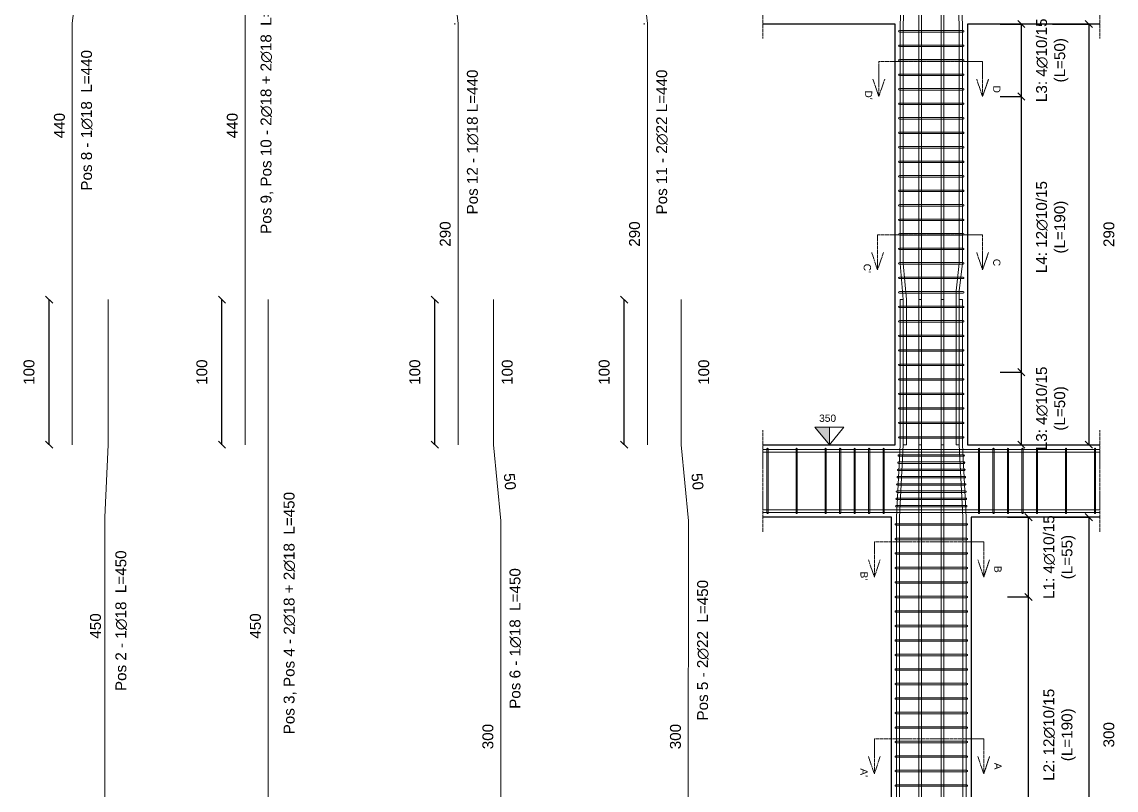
# Model space of a CAD drawing. Header units: millimetres. Extents: x -455371 to 117772, y -78417 to 116564.
# Drawn here: x -431847 to -424305, y 53007 to 58303 of the extents above; entities that cross this region are included whole.
import ezdxf

# ---------------------------------------------------------------- set-up
doc = ezdxf.new("R2010")
doc.units = ezdxf.units.MM
doc.linetypes.add('ACAD_ISO02W100', pattern=[15, 12, -3])
doc.layers.get('0').update_dxf_attribs({"color": 255})
for name, color, linetype, lineweight in [('armature', 5, 'Continuous', 18), ('Cls', 7, 'Continuous', 25), ('quote', 5, 'Continuous', 15), ('Scritte', 7, 'Continuous', 15), ('staffe', 10, 'Continuous', 15), ('tratteggio 1 a 50', 230, 'ACAD_ISO02W100', 15)]:
    doc.layers.add(name, color=color, linetype=linetype, lineweight=lineweight)
doc.layers.add('RETINI', color=253, linetype='Continuous')
doc.styles.get("Standard").update_dxf_attribs({"font": 'arial.ttf'})
doc.dimstyles.new('per distinte 1 a 50', dxfattribs={"dimtxt": 75, "dimasz": 150, "dimexe": 0.18, "dimexo": 250, "dimgap": 50, "dimtad": 1, "dimdec": 0, "dimlfac": 0.1, "dimzin": 0, "dimdsep": 46, "dimtxsty": 'Standard', "dimblk": 'NONE', "dimcen": 0, "dimse1": 1, "dimse2": 1, "dimsd1": 1, "dimsd2": 1, "dimadec": 0, "dimazin": 0, "dimtfac": 1, "dimtdec": 0, "dimtix": 1, "dimtofl": 0, "dimtmove": 0, "dimatfit": 3, "dimldrblk": 'NONE', "dimfxl": 250, "dimfxlon": 1, "dimtolj": 1, "dimtzin": 0, "dimarcsym": 2})
doc.dimstyles.new('scala1 a 50', dxfattribs={"dimtxt": 75, "dimasz": 50, "dimexe": 0.18, "dimexo": 250, "dimgap": 100, "dimtad": 2, "dimdec": 0, "dimlfac": 0.1, "dimzin": 0, "dimdsep": 46, "dimtxsty": 'Standard', "dimblk": 'OBLIQUE', "dimcen": -100, "dimadec": 0, "dimazin": 0, "dimtfac": 1, "dimtdec": 0, "dimtofl": 0, "dimtmove": 0, "dimatfit": 3, "dimfxl": 250, "dimfxlon": 1, "dimtolj": 1, "dimtzin": 0, "dimarcsym": 0})

# ---------------------------------------------------------------- blocks, each defined once
blk = doc.blocks.new('*U2535')
at = {"layer": 'staffe'}
blk.add_lwpolyline([(-245, -5), (245, -5, 1), (245, 5), (-245, 5, 1)], format="xyb", close=True, dxfattribs=at)
blk = doc.blocks.new('*U2536')
at = {"layer": 'armature', "color": 0, "linetype": 'ByBlock', "lineweight": -2, "transparency": 16777216}
for p in [(0, 2900), (0, 2800), (0, 2700), (0, 2600), (0, 2500), (0, 2400), (0, 2300), (0, 2200), (0, 2100), (0, 2000), (0, 1900), (0, 1800), (0, 1700), (0, 1600), (0, 1500), (0, 1400), (0, 1300), (0, 1200), (0, 1100), (0, 1000), (0, 900), (0, 800), (0, 700), (0, 600), (0, 500), (0, 400), (0, 300), (0, 200), (0, 100), (0, 0)]:
    blk.add_blockref('*U2535', p, dxfattribs=at)
blk = doc.blocks.new('*U2537')
at = {"layer": 'staffe'}
blk.add_lwpolyline([(220, -5), (-220, -5, -1), (-220, 5), (220, 5, -1)], format="xyb", close=True, dxfattribs=at)
blk = doc.blocks.new('*U2538')
at = {"layer": 'armature', "color": 0, "linetype": 'ByBlock', "lineweight": -2, "transparency": 16777216}
for p in [(0, 2800), (0, 2700), (0, 2600), (0, 2500), (0, 2400), (0, 2300), (0, 2200), (0, 2100), (0, 2000), (0, 1900), (0, 1800), (0, 1700), (0, 1600), (0, 1500), (0, 1400), (0, 1300), (0, 1200), (0, 1100), (0, 1000), (0, 900), (0, 800), (0, 700), (0, 600), (0, 500), (0, 400), (0, 300), (0, 200), (0, 100), (0, 0)]:
    blk.add_blockref('*U2537', p, dxfattribs=at)
blk = doc.blocks.new('*U2623')
at = {"layer": 'staffe'}
blk.add_lwpolyline([(-4, -220.9), (-4, 221.1)], dxfattribs=at)
blk.add_lwpolyline([(4, 221.1), (4, -221.1, -1.019498), (-4, -220.9)], format="xyb", dxfattribs=at)
blk.add_arc((0, 221.1), 4, 0, 182.21267, dxfattribs=at)
blk = doc.blocks.new('*U2624')
at = {"layer": 'armature', "color": 0, "linetype": 'ByBlock', "lineweight": -2, "transparency": 16777216}
for p in [(0, 0), (100, 0), (200, 0), (300, 0), (400, 0)]:
    blk.add_blockref('*U2623', p, dxfattribs=at)
blk = doc.blocks.new('*U2625')
at = {"layer": 'staffe'}
blk.add_lwpolyline([(-4, -220.9), (-4, 221.1)], dxfattribs=at)
blk.add_lwpolyline([(4, 221.1), (4, -221.1, -1.019498), (-4, -220.9)], format="xyb", dxfattribs=at)
blk.add_arc((0, 221.1), 4, 0, 182.21267, dxfattribs=at)
blk = doc.blocks.new('*U2626')
at = {"layer": 'armature', "color": 0, "linetype": 'ByBlock', "lineweight": -2, "transparency": 16777216}
for p in [(0, 0), (200, 0)]:
    blk.add_blockref('*U2625', p, dxfattribs=at)
blk = doc.blocks.new('*U2635')
at = {"layer": 'staffe'}
blk.add_lwpolyline([(-4, -220.9), (-4, 221.1)], dxfattribs=at)
blk.add_lwpolyline([(4, 221.1), (4, -221.1, -1.019498), (-4, -220.9)], format="xyb", dxfattribs=at)
blk.add_arc((0, 221.1), 4, 0, 182.21267, dxfattribs=at)
blk = doc.blocks.new('*U2636')
at = {"layer": 'armature', "color": 0, "linetype": 'ByBlock', "lineweight": -2, "transparency": 16777216}
for p in [(0, 0), (100, 0), (200, 0), (300, 0), (400, 0)]:
    blk.add_blockref('*U2635', p, dxfattribs=at)
blk = doc.blocks.new('*U2637')
at = {"layer": 'staffe'}
blk.add_lwpolyline([(-4, -220.9), (-4, 221.1)], dxfattribs=at)
blk.add_lwpolyline([(4, 221.1), (4, -221.1, -1.019498), (-4, -220.9)], format="xyb", dxfattribs=at)
blk.add_arc((0, 221.1), 4, 0, 182.21267, dxfattribs=at)
blk = doc.blocks.new('*U2638')
at = {"layer": 'armature', "color": 0, "linetype": 'ByBlock', "lineweight": -2, "transparency": 16777216}
for p in [(0, 0), (200, 0)]:
    blk.add_blockref('*U2637', p, dxfattribs=at)
blk = doc.blocks.new('*D2772')
at = {"layer": 'Defpoints', "color": 0, "transparency": 16777216}
for p in [(-428545.8, 54863.5), (-428546.8, 51888.5), (-428546.3, 51888.5)]:
    blk.add_point(p, dxfattribs=at)
at = {"layer": 'quote', "color": 0, "transparency": 16777216, "insert": (-428634.6, 53376), "char_height": 75, "attachment_point": 5, "rotation": 90}
blk.add_mtext('\\A1;300', dxfattribs=at)
blk = doc.blocks.new('_None')
blk = doc.blocks.new('*D2998')
at = {"layer": 'Defpoints', "color": 0, "transparency": 16777216}
for p in [(-428596.8, 55387.5), (-428596.8, 55387.5), (-428545.8, 54863.5)]:
    blk.add_point(p, dxfattribs=at)
at = {"layer": 'quote', "color": 0, "transparency": 16777216, "insert": (-428483.4, 55134), "char_height": 75, "attachment_point": 5, "rotation": 275.55408}
blk.add_mtext('\\A1;50', dxfattribs=at)
blk = doc.blocks.new('*D2774')
at = {"layer": 'Defpoints', "color": 0, "transparency": 16777216}
for p in [(-428596.8, 56388.5), (-428412.8, 56388.5), (-428596.8, 55387.5)]:
    blk.add_point(p, dxfattribs=at)
at = {"layer": 'quote', "color": 0, "transparency": 16777216, "insert": (-428501.1, 55888), "char_height": 75, "attachment_point": 5, "rotation": 90}
blk.add_mtext('\\A1;100', dxfattribs=at)
blk = doc.blocks.new('*D2776')
at = {"layer": 'Defpoints', "color": 0, "transparency": 16777216}
for p in [(-428840.2, 58292.6), (-428840.2, 55388.5), (-428840.2, 55388.5)]:
    blk.add_point(p, dxfattribs=at)
at = {"layer": 'quote', "color": 0, "transparency": 16777216, "insert": (-428928.5, 56840.5), "char_height": 75, "attachment_point": 5, "rotation": 90}
blk.add_mtext('\\A1;290', dxfattribs=at)
blk = doc.blocks.new('*D2999')
at = {"layer": 'Defpoints', "color": 0, "transparency": 16777216}
for p in [(-428890.4, 58721.5), (-428889.9, 58721.6), (-428840.2, 58292.6)]:
    blk.add_point(p, dxfattribs=at)
at = {"layer": 'quote', "color": 0, "transparency": 16777216, "insert": (-428777.8, 58517.2), "char_height": 75, "attachment_point": 5, "rotation": 276.60722}
blk.add_mtext('\\A1;50', dxfattribs=at)
blk = doc.blocks.new('*D2785')
at = {"layer": 'Defpoints', "color": 0, "transparency": 16777216}
for p in [(-431251.1, 56388.5), (-431276.1, 51888.5), (-431251.1, 51888.5)]:
    blk.add_point(p, dxfattribs=at)
at = {"layer": 'quote', "color": 0, "transparency": 16777216, "insert": (-431339.4, 54138.5), "char_height": 75, "attachment_point": 5, "rotation": 90}
blk.add_mtext('\\A1;450', dxfattribs=at)
blk = doc.blocks.new('*D2786')
at = {"layer": 'Defpoints', "color": 0, "transparency": 16777216}
for p in [(-430149, 56388.5), (-430149, 51888.5), (-430149, 51888.5)]:
    blk.add_point(p, dxfattribs=at)
at = {"layer": 'quote', "color": 0, "transparency": 16777216, "insert": (-430237.3, 54138.5), "char_height": 75, "attachment_point": 5, "rotation": 90}
blk.add_mtext('\\A1;450', dxfattribs=at)
blk = doc.blocks.new('*D2788')
at = {"layer": 'Defpoints', "color": 0, "transparency": 16777216}
for p in [(-427252.9, 54863.5), (-427253.9, 51888.5), (-427253.4, 51888.5)]:
    blk.add_point(p, dxfattribs=at)
at = {"layer": 'quote', "color": 0, "transparency": 16777216, "insert": (-427341.7, 53376), "char_height": 75, "attachment_point": 5, "rotation": 90}
blk.add_mtext('\\A1;300', dxfattribs=at)
blk = doc.blocks.new('*D3008')
at = {"layer": 'Defpoints', "color": 0, "transparency": 16777216}
for p in [(-427303.8, 55387.5), (-427303.8, 55387.5), (-427252.9, 54863.5)]:
    blk.add_point(p, dxfattribs=at)
at = {"layer": 'quote', "color": 0, "transparency": 16777216, "insert": (-427190.5, 55134), "char_height": 75, "attachment_point": 5, "rotation": 275.55408}
blk.add_mtext('\\A1;50', dxfattribs=at)
blk = doc.blocks.new('*D2789')
at = {"layer": 'Defpoints', "color": 0, "transparency": 16777216}
for p in [(-427303.8, 56388.5), (-427058.4, 56388.5), (-427303.8, 55387.5)]:
    blk.add_point(p, dxfattribs=at)
at = {"layer": 'quote', "color": 0, "transparency": 16777216, "insert": (-427146.7, 55888), "char_height": 75, "attachment_point": 5, "rotation": 90}
blk.add_mtext('\\A1;100', dxfattribs=at)
blk = doc.blocks.new('*D2790')
at = {"layer": 'Defpoints', "color": 0, "transparency": 16777216}
for p in [(-427535.2, 58292.6), (-427535.2, 55388.5), (-427535.2, 55388.5)]:
    blk.add_point(p, dxfattribs=at)
at = {"layer": 'quote', "color": 0, "transparency": 16777216, "insert": (-427623.5, 56840.5), "char_height": 75, "attachment_point": 5, "rotation": 90}
blk.add_mtext('\\A1;290', dxfattribs=at)
blk = doc.blocks.new('*D3009')
at = {"layer": 'Defpoints', "color": 0, "transparency": 16777216}
for p in [(-427585.3, 58721.5), (-427584.9, 58721.6), (-427535.2, 58292.6)]:
    blk.add_point(p, dxfattribs=at)
at = {"layer": 'quote', "color": 0, "transparency": 16777216, "insert": (-427472.8, 58517.2), "char_height": 75, "attachment_point": 5, "rotation": 276.60722}
blk.add_mtext('\\A1;50', dxfattribs=at)
blk = doc.blocks.new('*D2798')
at = {"layer": 'Defpoints', "color": 0, "transparency": 16777216}
for p in [(-431499.6, 59788.5), (-431499.6, 55388.5), (-431499.6, 55388.5)]:
    blk.add_point(p, dxfattribs=at)
at = {"layer": 'quote', "color": 0, "transparency": 16777216, "insert": (-431587.9, 57588.5), "char_height": 75, "attachment_point": 5, "rotation": 90}
blk.add_mtext('\\A1;440', dxfattribs=at)
blk = doc.blocks.new('*D2800')
at = {"layer": 'Defpoints', "color": 0, "transparency": 16777216}
for p in [(-430308, 59788.5), (-430308, 55388.5), (-430308, 55388.5)]:
    blk.add_point(p, dxfattribs=at)
at = {"layer": 'quote', "color": 0, "transparency": 16777216, "insert": (-430396.3, 57588.5), "char_height": 75, "attachment_point": 5, "rotation": 90}
blk.add_mtext('\\A1;440', dxfattribs=at)
blk = doc.blocks.new('_Oblique')
at = {"color": 0, "linetype": 'ByBlock', "lineweight": -2}
blk.add_line((-0.5, -0.5), (0.5, 0.5), dxfattribs=at)
blk = doc.blocks.new('*D2801')
at = {"layer": 'Defpoints', "color": 0, "transparency": 16777216}
for p in [(-431659.4, 56388.5), (-431499.6, 56388.5), (-431499.6, 55388.5)]:
    blk.add_point(p, dxfattribs=at)
at = {"layer": 'quote', "color": 0, "lineweight": -2, "transparency": 16777216}
for p, q in [((-431659.4, 56388.5), (-431659.6, 56388.5)), ((-431659.4, 55388.5), (-431659.4, 56388.5)), ((-431659.4, 55388.5), (-431659.6, 55388.5))]:
    blk.add_line(p, q, dxfattribs=at)
at = {"layer": 'quote', "color": 0, "lineweight": -2, "transparency": 16777216, "xscale": 50, "yscale": 50, "zscale": 50}
for p, rotation in [((-431659.4, 56388.5), 90), ((-431659.4, 55388.5), 270)]:
    blk.add_blockref('_Oblique', p, dxfattribs=dict(at, rotation=rotation))
at = {"layer": 'quote', "color": 0, "transparency": 16777216, "insert": (-431797.7, 55888.5), "char_height": 75, "attachment_point": 5, "rotation": 90}
blk.add_mtext('\\A1;100', dxfattribs=at)
blk = doc.blocks.new('*D2802')
at = {"layer": 'Defpoints', "color": 0, "transparency": 16777216}
for p in [(-430467.8, 56388.5), (-430308, 56388.5), (-430308, 55388.5)]:
    blk.add_point(p, dxfattribs=at)
at = {"layer": 'quote', "color": 0, "lineweight": -2, "transparency": 16777216}
for p, q in [((-430467.8, 56388.5), (-430468, 56388.5)), ((-430467.8, 55388.5), (-430467.8, 56388.5)), ((-430467.8, 55388.5), (-430468, 55388.5))]:
    blk.add_line(p, q, dxfattribs=at)
at = {"layer": 'quote', "color": 0, "lineweight": -2, "transparency": 16777216, "xscale": 50, "yscale": 50, "zscale": 50}
for p, rotation in [((-430467.8, 56388.5), 90), ((-430467.8, 55388.5), 270)]:
    blk.add_blockref('_Oblique', p, dxfattribs=dict(at, rotation=rotation))
at = {"layer": 'quote', "color": 0, "transparency": 16777216, "insert": (-430606.1, 55888.5), "char_height": 75, "attachment_point": 5, "rotation": 90}
blk.add_mtext('\\A1;100', dxfattribs=at)
blk = doc.blocks.new('*D2803')
at = {"layer": 'Defpoints', "color": 0, "transparency": 16777216}
for p in [(-429000.1, 56388.5), (-428840.2, 56388.5), (-428840.2, 55388.5)]:
    blk.add_point(p, dxfattribs=at)
at = {"layer": 'quote', "color": 0, "lineweight": -2, "transparency": 16777216}
for p, q in [((-429000.1, 56388.5), (-429000.2, 56388.5)), ((-429000.1, 55388.5), (-429000.1, 56388.5)), ((-429000.1, 55388.5), (-429000.2, 55388.5))]:
    blk.add_line(p, q, dxfattribs=at)
at = {"layer": 'quote', "color": 0, "lineweight": -2, "transparency": 16777216, "xscale": 50, "yscale": 50, "zscale": 50}
for p, rotation in [((-429000.1, 56388.5), 90), ((-429000.1, 55388.5), 270)]:
    blk.add_blockref('_Oblique', p, dxfattribs=dict(at, rotation=rotation))
at = {"layer": 'quote', "color": 0, "transparency": 16777216, "insert": (-429138.4, 55888.5), "char_height": 75, "attachment_point": 5, "rotation": 90}
blk.add_mtext('\\A1;100', dxfattribs=at)
blk = doc.blocks.new('*D2804')
at = {"layer": 'Defpoints', "color": 0, "transparency": 16777216}
for p in [(-427695, 56388.5), (-427535.2, 56388.5), (-427535.2, 55388.5)]:
    blk.add_point(p, dxfattribs=at)
at = {"layer": 'quote', "color": 0, "lineweight": -2, "transparency": 16777216}
for p, q in [((-427695, 56388.5), (-427695.2, 56388.5)), ((-427695, 55388.5), (-427695, 56388.5)), ((-427695, 55388.5), (-427695.2, 55388.5))]:
    blk.add_line(p, q, dxfattribs=at)
at = {"layer": 'quote', "color": 0, "lineweight": -2, "transparency": 16777216, "xscale": 50, "yscale": 50, "zscale": 50}
for p, rotation in [((-427695, 56388.5), 90), ((-427695, 55388.5), 270)]:
    blk.add_blockref('_Oblique', p, dxfattribs=dict(at, rotation=rotation))
at = {"layer": 'quote', "color": 0, "transparency": 16777216, "insert": (-427833.3, 55888.5), "char_height": 75, "attachment_point": 5, "rotation": 90}
blk.add_mtext('\\A1;100', dxfattribs=at)
blk = doc.blocks.new('*D2848')
at = {"layer": 'Defpoints', "color": 0, "transparency": 16777216}
for p in [(-425353.7, 58288.5), (-425353.7, 55388.5), (-424492.2, 55388.5)]:
    blk.add_point(p, dxfattribs=at)
at = {"layer": 'quote', "color": 0, "lineweight": -2, "transparency": 16777216}
for p, q in [((-424742.2, 58288.5), (-424492, 58288.5)), ((-424492.2, 58288.5), (-424492.2, 55388.5)), ((-424742.2, 55388.5), (-424492, 55388.5))]:
    blk.add_line(p, q, dxfattribs=at)
at = {"layer": 'quote', "color": 0, "lineweight": -2, "transparency": 16777216, "xscale": 50, "yscale": 50, "zscale": 50}
for p, rotation in [((-424492.2, 58288.5), 90), ((-424492.2, 55388.5), 270)]:
    blk.add_blockref('_Oblique', p, dxfattribs=dict(at, rotation=rotation))
at = {"layer": 'quote', "color": 0, "transparency": 16777216, "insert": (-424353.9, 56838.5), "char_height": 75, "attachment_point": 5, "rotation": 90}
blk.add_mtext('\\A1;290', dxfattribs=at)
blk = doc.blocks.new('*D2849')
at = {"layer": 'Defpoints', "color": 0, "transparency": 16777216}
for p in [(-425303.7, 54888.5), (-425303.7, 51888.5), (-424492.7, 51888.5)]:
    blk.add_point(p, dxfattribs=at)
at = {"layer": 'quote', "color": 0, "lineweight": -2, "transparency": 16777216}
for p, q in [((-424742.7, 54888.5), (-424492.5, 54888.5)), ((-424492.7, 54888.5), (-424492.7, 51888.5)), ((-424742.7, 51888.5), (-424492.5, 51888.5))]:
    blk.add_line(p, q, dxfattribs=at)
at = {"layer": 'quote', "color": 0, "lineweight": -2, "transparency": 16777216, "xscale": 50, "yscale": 50, "zscale": 50}
for p, rotation in [((-424492.7, 54888.5), 90), ((-424492.7, 51888.5), 270)]:
    blk.add_blockref('_Oblique', p, dxfattribs=dict(at, rotation=rotation))
at = {"layer": 'quote', "color": 0, "transparency": 16777216, "insert": (-424354.4, 53388.5), "char_height": 75, "attachment_point": 5, "rotation": 90}
blk.add_mtext('\\A1;300', dxfattribs=at)
blk = doc.blocks.new('*D2860')
at = {"layer": 'Defpoints', "color": 0, "transparency": 16777216}
for p in [(-425303.7, 54338.5), (-424907.8, 54338.5), (-425303.7, 52438.5)]:
    blk.add_point(p, dxfattribs=at)
at = {"layer": 'quote', "color": 0, "lineweight": -2, "transparency": 16777216}
for p, q in [((-425053.7, 54338.5), (-424907.6, 54338.5)), ((-424907.8, 52438.5), (-424907.8, 54338.5)), ((-425053.7, 52438.5), (-424907.6, 52438.5))]:
    blk.add_line(p, q, dxfattribs=at)
at = {"layer": 'quote', "color": 0, "lineweight": -2, "transparency": 16777216, "xscale": 50, "yscale": 50, "zscale": 50}
for p, rotation in [((-424907.8, 54338.5), 90), ((-424907.8, 52438.5), 270)]:
    blk.add_blockref('_Oblique', p, dxfattribs=dict(at, rotation=rotation))
at = {"layer": 'quote', "color": 0, "transparency": 16777216, "insert": (-424694.8, 53388.5), "char_height": 75, "attachment_point": 5, "rotation": 90}
blk.add_mtext('\\A1;L2: {\\A0;12∅10/15} \\P(L=190)', dxfattribs=at)
blk = doc.blocks.new('*D2861')
at = {"layer": 'Defpoints', "color": 0, "transparency": 16777216}
for p in [(-425303.7, 54888.5), (-424907.8, 54888.5), (-425303.7, 54338.5)]:
    blk.add_point(p, dxfattribs=at)
at = {"layer": 'quote', "color": 0, "lineweight": -2, "transparency": 16777216}
for p, q in [((-425053.7, 54888.5), (-424907.6, 54888.5)), ((-424907.8, 54338.5), (-424907.8, 54888.5)), ((-425053.7, 54338.5), (-424907.6, 54338.5))]:
    blk.add_line(p, q, dxfattribs=at)
at = {"layer": 'quote', "color": 0, "lineweight": -2, "transparency": 16777216, "xscale": 50, "yscale": 50, "zscale": 50}
for p, rotation in [((-424907.8, 54888.5), 90), ((-424907.8, 54338.5), 270)]:
    blk.add_blockref('_Oblique', p, dxfattribs=dict(at, rotation=rotation))
at = {"layer": 'quote', "color": 0, "transparency": 16777216, "insert": (-424694.8, 54613.5), "char_height": 75, "attachment_point": 5, "rotation": 90}
blk.add_mtext('\\A1;L1: {\\A0;4∅10/15} \\P(L=55)', dxfattribs=at)
blk = doc.blocks.new('*D2862')
at = {"layer": 'Defpoints', "color": 0, "transparency": 16777216}
for p in [(-425353.7, 55888.5), (-424957.8, 55888.5), (-425353.7, 55388.5)]:
    blk.add_point(p, dxfattribs=at)
at = {"layer": 'quote', "color": 0, "lineweight": -2, "transparency": 16777216}
for p, q in [((-425103.7, 55888.5), (-424957.6, 55888.5)), ((-424957.8, 55388.5), (-424957.8, 55888.5)), ((-425103.7, 55388.5), (-424957.6, 55388.5))]:
    blk.add_line(p, q, dxfattribs=at)
at = {"layer": 'quote', "color": 0, "lineweight": -2, "transparency": 16777216, "xscale": 50, "yscale": 50, "zscale": 50}
for p, rotation in [((-424957.8, 55888.5), 90), ((-424957.8, 55388.5), 270)]:
    blk.add_blockref('_Oblique', p, dxfattribs=dict(at, rotation=rotation))
at = {"layer": 'quote', "color": 0, "transparency": 16777216, "insert": (-424744.8, 55638.5), "char_height": 75, "attachment_point": 5, "rotation": 90}
blk.add_mtext('\\A1;L3: {\\A0;4∅10/15} \\P(L=50)', dxfattribs=at)
blk = doc.blocks.new('*D2863')
at = {"layer": 'Defpoints', "color": 0, "transparency": 16777216}
for p in [(-425353.7, 57788.5), (-424957.8, 57788.5), (-425353.7, 55888.5)]:
    blk.add_point(p, dxfattribs=at)
at = {"layer": 'quote', "color": 0, "lineweight": -2, "transparency": 16777216}
for p, q in [((-425103.7, 57788.5), (-424957.6, 57788.5)), ((-424957.8, 55888.5), (-424957.8, 57788.5)), ((-425103.7, 55888.5), (-424957.6, 55888.5))]:
    blk.add_line(p, q, dxfattribs=at)
at = {"layer": 'quote', "color": 0, "lineweight": -2, "transparency": 16777216, "xscale": 50, "yscale": 50, "zscale": 50}
for p, rotation in [((-424957.8, 57788.5), 90), ((-424957.8, 55888.5), 270)]:
    blk.add_blockref('_Oblique', p, dxfattribs=dict(at, rotation=rotation))
at = {"layer": 'quote', "color": 0, "transparency": 16777216, "insert": (-424744.8, 56888.5), "char_height": 75, "attachment_point": 5, "rotation": 90}
blk.add_mtext('\\A1;L4: {\\A0;12∅10/15} \\P(L=190)', dxfattribs=at)
blk = doc.blocks.new('*D2864')
at = {"layer": 'Defpoints', "color": 0, "transparency": 16777216}
for p in [(-425353.7, 58288.5), (-424957.8, 58288.5), (-425353.7, 57788.5)]:
    blk.add_point(p, dxfattribs=at)
at = {"layer": 'quote', "color": 0, "lineweight": -2, "transparency": 16777216}
for p, q in [((-425103.7, 58288.5), (-424957.6, 58288.5)), ((-424957.8, 57788.5), (-424957.8, 58288.5)), ((-425103.7, 57788.5), (-424957.6, 57788.5))]:
    blk.add_line(p, q, dxfattribs=at)
at = {"layer": 'quote', "color": 0, "lineweight": -2, "transparency": 16777216, "xscale": 50, "yscale": 50, "zscale": 50}
for p, rotation in [((-424957.8, 58288.5), 90), ((-424957.8, 57788.5), 270)]:
    blk.add_blockref('_Oblique', p, dxfattribs=dict(at, rotation=rotation))
at = {"layer": 'quote', "color": 0, "transparency": 16777216, "insert": (-424744.8, 58038.5), "char_height": 75, "attachment_point": 5, "rotation": 90}
blk.add_mtext('\\A1;L3: {\\A0;4∅10/15} \\P(L=50)', dxfattribs=at)

msp = doc.modelspace()

# ---------------------------------------------------------------- hatches: boundary and pattern name
at = {"layer": 'RETINI'}
h = msp.add_hatch(color=256, dxfattribs=at)
h.dxf.hatch_style = 1
h.paths.add_polyline_path([(-426380.7, 55509.9), (-426280.7, 55388.5), (-426280.7, 55509.9)])

# ---------------------------------------------------------------- linework, layer by layer
at = {"layer": 'armature'}
for p, q in [((-428840.2, 58292.6), (-428889.5, 58713.5)), ((-427535.2, 58292.6), (-427584.4, 58713.5)), ((-428839.9, 56638.5), (-428839.9, 58285.5)), ((-427534.8, 56638.5), (-427534.8, 58285.5)), ((-430149, 56388.5), (-430149, 51888.5)), ((-428596.8, 55387.5), (-428596.8, 56388.5)), ((-427303.8, 55387.5), (-427303.8, 56388.5)), ((-428596.8, 55387.5), (-428545.8, 54863.5)), ((-427303.8, 55387.5), (-427252.9, 54863.5)), ((-428545.8, 54863.5), (-428546.8, 51888.5)), ((-427252.9, 54863.5), (-427253.9, 51888.5))]:
    msp.add_line(p, q, dxfattribs=at)
for points in [[(-431449.9, 59788.5), (-431450.3, 58713.5), (-431499.6, 58292.6), (-431499.6, 55388.5)], [(-430308, 59788.5), (-430308, 55388.5)], [(-425646.4, 55388.5), (-425664.4, 55388.5), (-425664.4, 59788.5), (-425646.4, 59788.5), (-425646.4, 55388.5)], [(-425493, 55388.5), (-425511, 55388.5), (-425511, 59788.5), (-425493, 59788.5), (-425493, 55388.5)], [(-428840.2, 58292.6), (-428840.2, 55388.5)], [(-427535.2, 58292.6), (-427535.2, 55388.5)], [(-431276.1, 51888.5), (-431276.1, 54888.5), (-431251.1, 55388.5), (-431251.1, 56388.5)], [(-425646.4, 51888.5), (-425664.4, 51888.5), (-425664.4, 56388.5), (-425646.4, 56388.5), (-425646.4, 51888.5)], [(-425493, 51888.5), (-425511, 51888.5), (-425511, 56388.5), (-425493, 56388.5), (-425493, 51888.5)], [(-426738.9, 55355.5), (-424418, 55355.5)], [(-426738.9, 55337.5), (-424418, 55337.5)], [(-426738.9, 54939.5), (-424418, 54939.5)], [(-426738.9, 54921.5), (-424418, 54921.5)]]:
    msp.add_lwpolyline(points, dxfattribs=at)
for points in [[(-425749.7, 56388.5), (-425771.7, 56638.5), (-425771.7, 58288.5), (-425746.7, 58788.5), (-425746.7, 59788.5), (-425768.7, 59788.5), (-425768.7, 58788.5), (-425793.7, 58288.5), (-425793.7, 56638.5), (-425771.7, 56388.5), (-425771.7, 55388.5), (-425749.7, 55388.5)], [(-425407.7, 56449.7), (-425385.7, 56638.5), (-425385.7, 58288.5), (-425410.7, 58788.5), (-425410.7, 59788.5), (-425388.7, 59788.5), (-425388.7, 58788.5), (-425363.7, 58288.5), (-425363.7, 56638.5), (-425385.7, 56449.7), (-425385.7, 55388.5), (-425407.7, 55388.5)], [(-425818.7, 54888.5), (-425818.7, 51888.5), (-425796.7, 51888.5), (-425796.7, 54888.5), (-425771.7, 55388.5), (-425771.7, 56388.5), (-425793.7, 56388.5), (-425793.7, 55388.5)], [(-425338.7, 54888.5), (-425338.7, 51888.5), (-425360.7, 51888.5), (-425360.7, 54888.5), (-425385.7, 55388.5), (-425385.7, 56388.5), (-425363.7, 56388.5), (-425363.7, 55388.5)]]:
    msp.add_lwpolyline(points, close=True, dxfattribs=at)
for centre, start, end in [((-428931.9, 58285.4), 0, 6.66249), ((-428909.9, 58285.5), 360, 5.76912), ((-427626.8, 58285.4), 0, 6.66249), ((-427604.8, 58285.5), 360, 5.76912)]:
    msp.add_arc(centre, 70, start, end, dxfattribs=at)
at = {"layer": 'Cls'}
for points in [[(-426738.9, 55388.5), (-425828.7, 55388.5), (-425828.7, 56922.5), (-425828.7, 58288.5), (-426738.9, 58288.5)], [(-424418, 58288.5), (-425328.7, 58288.5), (-425328.7, 56922.5), (-425328.7, 55388.5), (-424418, 55388.5)], [(-426738.9, 51888.5), (-425853.7, 51888.5), (-425853.7, 54888.5), (-426738.9, 54888.5)], [(-424418, 54888.5), (-425303.7, 54888.5), (-425303.7, 51888.5), (-424418, 51888.5)]]:
    msp.add_lwpolyline(points, dxfattribs=at)
at = {"layer": 'quote'}
for points in [[(-426280.7, 55388.5), (-426380.7, 55509.9), (-426180.7, 55509.9), (-426280.7, 55388.5)], [(-426280.7, 55388.5), (-426280.7, 55509.9)]]:
    msp.add_lwpolyline(points, dxfattribs=at)
at = {"layer": 'staffe'}
for points in [[(-425802.2, 55319.6, 1.001944), (-425802.2, 55309.6), (-425578.7, 55309.6)], [(-425355.2, 55319.6, -1.001944), (-425355.2, 55309.6), (-425578.7, 55309.6)], [(-425578.7, 55219.6), (-425807.4, 55219.6, 1), (-425807.4, 55209.6), (-425578.7, 55209.6)], [(-425578.7, 55269.6), (-425804.9, 55269.6, 1), (-425804.9, 55259.6), (-425578.7, 55259.6)], [(-425578.7, 55269.6), (-425352.5, 55269.6, -1), (-425352.5, 55259.6), (-425578.7, 55259.6)], [(-425578.7, 55219.6), (-425350, 55219.6, -1), (-425350, 55209.6), (-425578.7, 55209.6)], [(-425578.7, 55169.6), (-425809.9, 55169.6, 1), (-425809.9, 55159.6), (-425578.7, 55159.6)], [(-425578.7, 55169.6), (-425347.5, 55169.6, -1), (-425347.5, 55159.6), (-425578.7, 55159.6)], [(-425578.7, 55069.6), (-425814.9, 55069.6, 1), (-425814.9, 55059.6), (-425578.7, 55059.6)], [(-425578.7, 55119.6), (-425812.4, 55119.6, 1), (-425812.4, 55109.6), (-425578.7, 55109.6)], [(-425578.7, 55119.6), (-425345, 55119.6, -1), (-425345, 55109.6), (-425578.7, 55109.6)], [(-425578.7, 55069.6), (-425342.5, 55069.6, -1), (-425342.5, 55059.6), (-425578.7, 55059.6)], [(-425817.3, 55009.6, -1.014887), (-425817.3, 55019.6), (-425578.7, 55019.6)], [(-425340.1, 55009.6, 1.014887), (-425340.1, 55019.6), (-425578.7, 55019.6)], [(-425578.7, 54969.6), (-425819.9, 54969.6, 1), (-425819.9, 54959.6), (-425578.7, 54959.6)], [(-425578.7, 54969.6), (-425337.5, 54969.6, -1), (-425337.5, 54959.6), (-425578.7, 54959.6)]]:
    msp.add_lwpolyline(points, format="xyb", dxfattribs=at)
for points in [[(-425802.3, 55319.6), (-425578.7, 55319.6)], [(-425355.2, 55319.6), (-425578.7, 55319.6)], [(-425817.3, 55009.6), (-425578.7, 55009.6)], [(-425340.1, 55009.6), (-425578.7, 55009.6)]]:
    msp.add_lwpolyline(points, dxfattribs=at)
at = {"layer": 'tratteggio 1 a 50'}
for p, q in [((-425225.2, 58029.7), (-425940.2, 58029.7)), ((-425940.2, 58029.7), (-425940.2, 57787.9)), ((-425225.2, 57787.9), (-425225.2, 58029.7)), ((-425940.2, 57787.9), (-425980.6, 57907.4)), ((-425980.6, 57907.4), (-425980.6, 57907.4)), ((-425899.8, 57907.4), (-425940.2, 57787.9)), ((-425899.8, 57907.4), (-425899.8, 57907.4)), ((-425265.5, 57907.4), (-425265.5, 57907.4)), ((-425265.5, 57907.4), (-425225.2, 57787.9)), ((-425225.2, 56835.3), (-425949, 56835.3)), ((-425949, 56835.3), (-425949, 56593.4)), ((-425225.2, 56593.4), (-425225.2, 56835.3)), ((-425949, 56593.4), (-425989.4, 56713)), ((-425989.4, 56713), (-425989.4, 56713)), ((-425908.6, 56713), (-425949, 56593.4)), ((-425908.6, 56713), (-425908.6, 56713)), ((-425265.5, 56713), (-425265.5, 56713)), ((-425265.5, 56713), (-425225.2, 56593.4))]:
    msp.add_line(p, q, dxfattribs=at)
for points in [[(-426738.9, 58888.5), (-426738.9, 58188.5)], [(-424418, 58888.5), (-424418, 58188.5)], [(-426738.9, 55488.5), (-426738.9, 54788.5)], [(-424418, 55488.5), (-424418, 54788.5)], [(-425257.6, 54595.7), (-425257.6, 54595.7), (-425217.2, 54476.1), (-425217.2, 54717.9), (-425971.2, 54717.9), (-425971.2, 54476.1)], [(-425930.8, 54595.7), (-425930.8, 54595.7), (-425971.2, 54476.1), (-426011.5, 54595.7), (-426011.5, 54595.7)], [(-425257.6, 53238.8), (-425257.6, 53238.8), (-425217.2, 53119.2), (-425217.2, 53361.1), (-425971.2, 53361.1), (-425971.2, 53119.2)], [(-425930.8, 53238.8), (-425930.8, 53238.8), (-425971.2, 53119.2), (-426011.5, 53238.8), (-426011.5, 53238.8)]]:
    msp.add_lwpolyline(points, dxfattribs=at)
for points in [[(-425225.2, 57787.9), (-425184.8, 57907.4), (-425184.8, 57907.4), (-425184.8, 57907.4)], [(-425225.2, 56593.4), (-425184.8, 56713), (-425184.8, 56713), (-425184.8, 56713)], [(-425217.2, 54476.1), (-425176.8, 54595.7), (-425176.8, 54595.7), (-425176.8, 54595.7)], [(-425217.2, 53119.2), (-425176.8, 53238.8), (-425176.8, 53238.8), (-425176.8, 53238.8)]]:
    msp.add_lwpolyline(points, close=True, dxfattribs=at)

# ---------------------------------------------------------------- block references
at = {"layer": 'armature'}
for name, p in [('*U2538', (-425578.7, 55438.5)), ('*U2636', (-425249.7, 55138.4)), ('*U2638', (-424649.7, 55138.4)), ('*U2536', (-425578.7, 51938.5))]:
    msp.add_blockref(name, p, dxfattribs=at)
at = {"layer": 'armature', "xscale": -1}
for name, p in [('*U2626', (-426507.1, 55138.4)), ('*U2624', (-425907.1, 55138.4))]:
    msp.add_blockref(name, p, dxfattribs=at)

# ---------------------------------------------------------------- texts
at = {"layer": 'Cls'}
for s, p in [("D'", (-426035.9, 57830.6)), ("C'", (-426044.7, 56636.1))]:
    msp.add_text(s, height=50, rotation=270, dxfattribs=at).set_placement(p)
at = {"layer": 'Scritte'}
for s, width, heights, insert, char_height, attachment_point, rotation in [('Pos 9, Pos 10 - 2∅18 + 2∅18  L=440', 1872.833, [92.6], (-430112.9, 56841.6), 75, 7, 90), ('Pos 8 - 1∅18  L=440', 995.998, [0], (-431439.1, 57139.9), 75, 1, 90), ('Pos 12 - 1∅18 L=440 ', 1136.46, [0], (-428779.4, 56975.8), 75, 1, 90), ('Pos 11 - 2∅22 L=440 ', 1136.46, [0], (-427474.7, 56975.8), 75, 1, 90), ('D', 371.945, [0], (-425102.1, 57864), 50, 1, 270), ('C', 371.945, [0], (-425102.1, 56669.5), 50, 1, 270), ('Pos 3, Pos 4 - 2∅18 + 2∅18  L=450', 1872.833, [92.6], (-429953.8, 53391.6), 75, 7, 90), ('Pos 2 - 1∅18  L=450', 995.998, [0], (-431122.1, 53689.9), 75, 7, 90), ('Pos 6 - 1∅18  L=450', 1064.029, [0], (-428485.6, 53567.6), 75, 1, 90), ('B', 371.945, [0], (-425094.2, 54552.2), 50, 1, 270), ("B'", 371.945, [0], (-426016.9, 54513.7), 50, 1, 270), ('Pos 5 - 2∅22  L=450', 1056.376, [0], (-427192.6, 53486.7), 75, 1, 90), ('A', 371.945, [0], (-425094.2, 53195.3), 50, 1, 270), ("A'", 371.945, [0], (-426016.9, 53156.8), 50, 1, 270)]:
    msp.add_mtext_dynamic_manual_height_columns(s, width=width, gutter_width=12.5, heights=heights, dxfattribs=dict(at, insert=insert, char_height=char_height, attachment_point=attachment_point, rotation=rotation))
at = {"layer": 'Scritte', "insert": (-426351.4, 55596.1), "char_height": 50, "attachment_point": 1}
msp.add_mtext_dynamic_manual_height_columns('350', width=147.198, gutter_width=12.5, heights=[0], dxfattribs=at)

# ---------------------------------------------------------------- dimensions: what is measured, and where the dimension line sits
at = {"layer": 'quote'}
for base, p1, p2, dimstyle, picture, middle in [((-431499.6, 55388.5), (-431499.6, 59788.5), (-431499.6, 55388.5), 'per distinte 1 a 50', '*D2798', (-431587.9, 57588.5)), ((-430308, 55388.5), (-430308, 59788.5), (-430308, 55388.5), 'per distinte 1 a 50', '*D2800', (-430396.3, 57588.5)), ((-424492.2, 55388.5), (-425353.7, 58288.5), (-425353.7, 55388.5), 'scala1 a 50', '*D2848', (-424353.9, 56838.5)), ((-428840.2, 55388.5), (-428840.2, 58292.6), (-428840.2, 55388.5), 'per distinte 1 a 50', '*D2776', (-428928.5, 56840.5)), ((-427535.2, 55388.5), (-427535.2, 58292.6), (-427535.2, 55388.5), 'per distinte 1 a 50', '*D2790', (-427623.5, 56840.5)), ((-431659.4, 56388.5), (-431499.6, 55388.5), (-431499.6, 56388.5), 'scala1 a 50', '*D2801', (-431797.7, 55888.5)), ((-431251.1, 51888.5), (-431251.1, 56388.5), (-431276.1, 51888.5), 'per distinte 1 a 50', '*D2785', (-431339.4, 54138.5)), ((-430467.8, 56388.5), (-430308, 55388.5), (-430308, 56388.5), 'scala1 a 50', '*D2802', (-430606.1, 55888.5)), ((-430149, 51888.5), (-430149, 56388.5), (-430149, 51888.5), 'per distinte 1 a 50', '*D2786', (-430237.3, 54138.5)), ((-429000.1, 56388.5), (-428840.2, 55388.5), (-428840.2, 56388.5), 'scala1 a 50', '*D2803', (-429138.4, 55888.5)), ((-427695, 56388.5), (-427535.2, 55388.5), (-427535.2, 56388.5), 'scala1 a 50', '*D2804', (-427833.3, 55888.5)), ((-424492.7, 51888.5), (-425303.7, 54888.5), (-425303.7, 51888.5), 'scala1 a 50', '*D2849', (-424354.4, 53388.5))]:
    dim = msp.add_linear_dim(base=base, p1=p1, p2=p2, angle=90, dimstyle=dimstyle, dxfattribs=at)
    dim.commit()
    dim.dimension.update_dxf_attribs({"geometry": picture, "text_midpoint": middle})
for p1, p2, picture, middle in [((-428840.2, 58292.6), (-428889.9, 58721.6), '*D2999', (-428777.8, 58517.2)), ((-427535.2, 58292.6), (-427584.9, 58721.6), '*D3009', (-427472.8, 58517.2))]:
    dim = msp.add_aligned_dim(p1=p1, p2=p2, distance=0.5, text='50', dimstyle='per distinte 1 a 50', dxfattribs=at)
    dim.commit()
    dim.dimension.update_dxf_attribs({"geometry": picture, "text_midpoint": middle})
for base, p1, p2, angle, text, dimstyle, picture, middle, dimtype in [((-424957.8, 58288.5), (-425353.7, 57788.5), (-425353.7, 58288.5), 90, 'L3: {\\A0;4∅10/15} \\P(L=<>)', 'scala1 a 50', '*D2864', (-424957.8, 58038.5), 161), ((-424957.8, 57788.5), (-425353.7, 55888.5), (-425353.7, 57788.5), 90, 'L4: {\\A0;12∅10/15} \\P(L=<>)', 'scala1 a 50', '*D2863', (-424957.8, 56888.5), 161), ((-424957.8, 55888.5), (-425353.7, 55388.5), (-425353.7, 55888.5), 90, 'L3: {\\A0;4∅10/15} \\P(L=<>)', 'scala1 a 50', '*D2862', (-424957.8, 55638.5), 161), ((-428596.8, 55387.5), (-428545.8, 54863.5), (-428596.8, 55387.5), 95.55408, '50', 'per distinte 1 a 50', '*D2998', (-428571.3, 55125.5), 161), ((-427303.8, 55387.5), (-427252.9, 54863.5), (-427303.8, 55387.5), 95.55408, '50', 'per distinte 1 a 50', '*D3008', (-427278.3, 55125.5), 161), ((-424907.8, 54888.5), (-425303.7, 54338.5), (-425303.7, 54888.5), 90, 'L1: {\\A0;4∅10/15} \\P(L=<>)', 'scala1 a 50', '*D2861', (-424907.8, 54613.5), 161), ((-428546.3, 51888.5), (-428545.8, 54863.5), (-428546.8, 51888.5), 90, '300', 'per distinte 1 a 50', '*D2772', (-428546.3, 53376), 160), ((-427253.4, 51888.5), (-427252.9, 54863.5), (-427253.9, 51888.5), 90, '300', 'per distinte 1 a 50', '*D2788', (-427253.4, 53376), 160), ((-424907.8, 54338.5), (-425303.7, 52438.5), (-425303.7, 54338.5), 90, 'L2: {\\A0;12∅10/15} \\P(L=<>)', 'scala1 a 50', '*D2860', (-424907.8, 53388.5), 161)]:
    dim = msp.add_linear_dim(base=base, p1=p1, p2=p2, angle=angle, text=text, dimstyle=dimstyle, dxfattribs=at)
    dim.commit()
    dim.dimension.update_dxf_attribs({"geometry": picture, "text_midpoint": middle, "dimtype": dimtype})
for base, p1, p2, picture, middle in [((-428412.8, 56388.5), (-428596.8, 55387.5), (-428596.8, 56388.5), '*D2774', (-428412.8, 55888)), ((-427058.4, 56388.5), (-427303.8, 55387.5), (-427303.8, 56388.5), '*D2789', (-427058.4, 55888))]:
    dim = msp.add_linear_dim(base=base, p1=p1, p2=p2, angle=90, dimstyle='per distinte 1 a 50', dxfattribs=at)
    dim.commit()
    dim.dimension.update_dxf_attribs({"geometry": picture, "text_midpoint": middle, "dimtype": 161})

doc.saveas('drawing.dxf')
